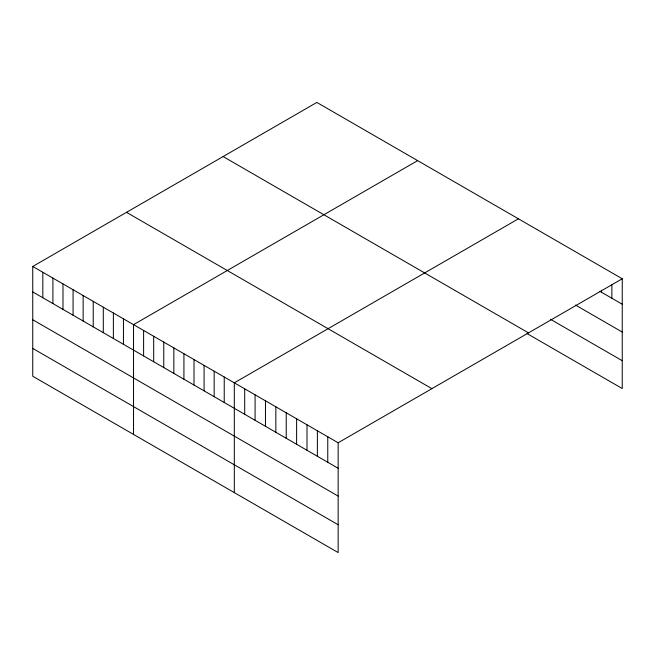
<?xml version="1.0" encoding="UTF-8"?>
<svg xmlns="http://www.w3.org/2000/svg" width="655" height="655" viewBox="0 0 655 655"><rect width="100%" height="100%" fill="white"/><g stroke="black" fill="none" stroke-linecap="round" stroke-linejoin="round"><path stroke-width="0.98" d="M32.75 266.462L338.152 442.78L338.152 552.566L32.75 376.24L32.75 266.462L316.848 102.434L622.25 278.76L622.25 388.538L527.07 333.583M417.636 160.622L133.53 324.651L133.53 434.429M518.416 218.811L234.31 382.831L234.31 492.617M338.152 442.78L622.25 278.76M599.751 291.246L622.25 304.231M575.524 305.074L622.25 332.052M550.429 319.255L622.25 360.717M223.101 156.561L528.495 332.887M126.505 212.335L431.899 388.652M32.75 291.933L338.152 468.259M32.75 319.755L338.152 496.081M32.75 348.419L338.152 524.745M611.868 284.99L611.868 298.238M601.486 290.206L601.486 292.245M327.762 436.787L327.762 462.258M317.38 430.793L317.38 456.265M306.998 424.8L306.998 450.272M296.617 418.799L296.617 444.278M286.227 412.806L286.227 438.285M275.845 406.812L275.845 432.284M265.463 400.819L265.463 426.29M255.082 394.826L255.082 420.297M244.7 388.824L244.7 414.304M224.231 377.01L224.231 402.489M214.16 371.197L214.16 396.668M204.082 365.375L204.082 390.855M194.003 359.554L194.003 385.034M183.924 353.741L183.924 379.212M173.845 347.92L173.845 373.399M163.766 342.098L163.766 367.578M153.688 336.285L153.688 361.756M143.609 330.464L143.609 355.943M123.451 318.829L123.451 344.301M113.372 313.008L113.372 338.488M103.293 307.195L103.293 332.666M93.223 301.374L93.223 326.845M83.144 295.552L83.144 321.032M73.065 289.739L73.065 315.211M62.986 283.918L62.986 309.389M52.908 278.097L52.908 303.576M42.829 272.284L42.829 297.755"/></g></svg>
